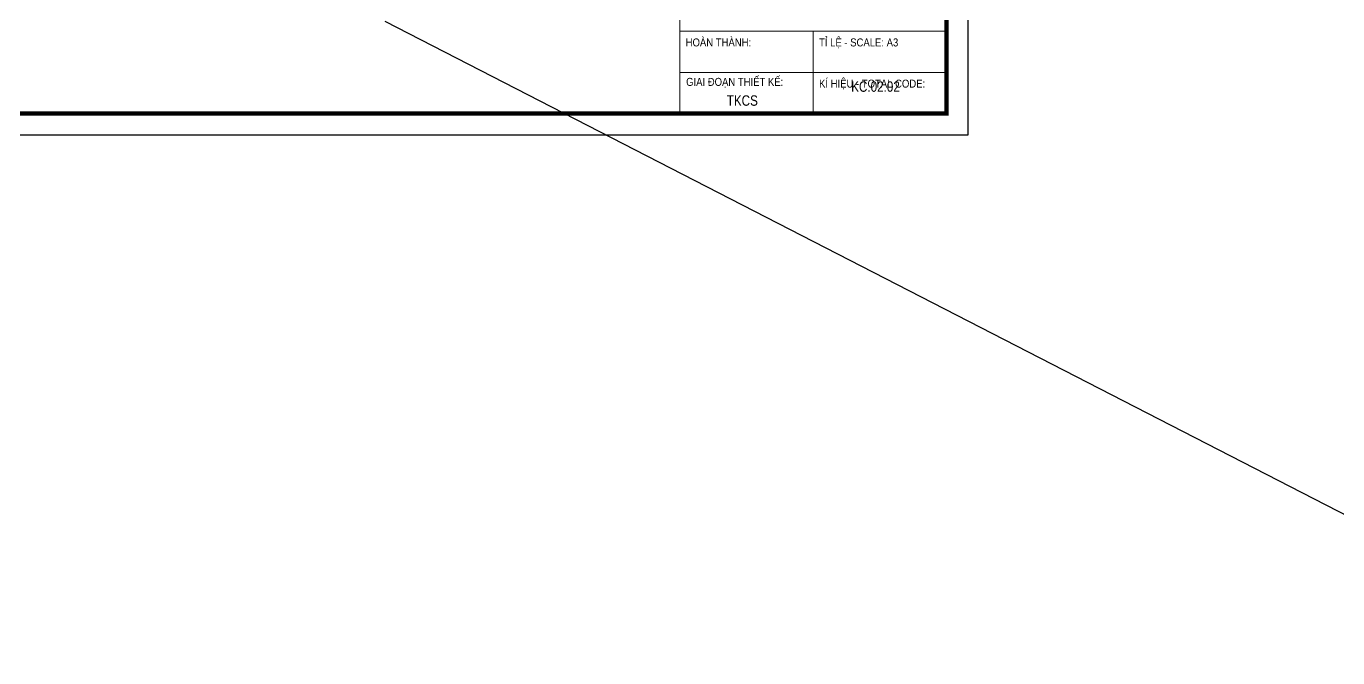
# Model space of a CAD drawing. Header units: millimetres. Extents: x -121190 to 167528, y -50070 to 22631.
# Drawn here: x 15790 to 63694, y -47013 to -23956 of the extents above; entities that cross this region are included whole.
import ezdxf
from ezdxf.enums import TextEntityAlignment as Align

# ---------------------------------------------------------------- set-up
doc = ezdxf.new("R2010")
doc.units = ezdxf.units.MM
doc.header["$MEASUREMENT"] = 0
doc.layers.get('DEFPOINTS').update_dxf_attribs({"color": 87})
doc.layers.add('06.TEXT', color=2, linetype='Continuous')
for name, color, linetype, lineweight in [('KHUNGTEN', 7, 'Continuous', 20), ('Xref khung ten  A3 TKCS$0$A-KY HIEU', 34, 'Continuous', 20), ('Xref khung ten  A3 TKCS$0$A-TEXT', 9, 'Continuous', 18)]:
    doc.layers.add(name, color=color, linetype=linetype, lineweight=lineweight)
doc.styles.add('ARIAL', font='arial.ttf', dxfattribs={"width": 0.6})
doc.styles.add('Xref khung ten  A3 TKCS$0$A1-arial', font='arial.ttf', dxfattribs={"width": 0.8})
doc.styles.add('Xref khung ten  A3 TKCS$0$ARIAL', font='arial.ttf')

# ---------------------------------------------------------------- blocks, each defined once
blk = doc.blocks.new('Xref khung ten  A3 TKCS')
at = {"layer": 'DEFPOINTS', "color": 125}
blk.add_lwpolyline([(-57730.37, -13938.76), (-57310.37, -13938.76), (-57310.37, -13641.76), (-57730.37, -13641.76)], close=True, dxfattribs=at)
at = {"layer": 'Xref khung ten  A3 TKCS$0$A-KY HIEU', "color": 0}
for p, q in [((-57376.7, -13646.66), (-57376.7, -13933.85)), ((-57376.7, -13914.93), (-57315.38, -13914.93)), ((-57346.04, -13914.93), (-57346.04, -13933.85)), ((-57376.7, -13924.39), (-57315.38, -13924.39))]:
    blk.add_line(p, q, dxfattribs=at)
at = {"layer": 'Xref khung ten  A3 TKCS$0$A-KY HIEU', "color": 0, "const_width": 1.02}
blk.add_lwpolyline([(-57716.02, -13933.85), (-57716.02, -13646.66), (-57315.38, -13646.66), (-57315.38, -13933.85)], close=True, dxfattribs=at)
at = {"layer": 'Xref khung ten  A3 TKCS$0$A-TEXT', "style": 'Xref khung ten  A3 TKCS$0$ARIAL', "width": 0.85}
for s, p in [('HOÀN THÀNH:', (-57375.34, -13918.43)), ('TỈ LỆ - SCALE: A3', (-57344.68, -13918.43)), ('KÍ HIỆU - TOTAL CODE:', (-57344.68, -13927.9))]:
    blk.add_text(s, height=1.8397, dxfattribs=at).set_placement(p)
blk.add_text('GIAI ĐOẠN THIẾT KẾ:', height=1.8397, dxfattribs=at).set_placement((-57375.24, -13926.58), align=Align.MIDDLE_LEFT)
at = {"layer": 'Xref khung ten  A3 TKCS$0$A-TEXT', "color": 6, "style": 'Xref khung ten  A3 TKCS$0$A1-arial', "width": 0.8}
blk.add_text('TKCS', height=2.4, dxfattribs=at).set_placement((-57365.9, -13932.07))

msp = doc.modelspace()

# ---------------------------------------------------------------- linework, layer by layer
at = {"layer": 'DEFPOINTS', "color": 6}
msp.add_lwpolyline([(28885.4, -23775.1), (74132.3, -47013.4), (93609.6, -6307.8)], dxfattribs=at)

# ---------------------------------------------------------------- block references
at = {"layer": 'KHUNGTEN', "xscale": 158.87156525576, "yscale": 158.87156525576, "zscale": 158.87156525576}
msp.add_blockref('Xref khung ten  A3 TKCS', (9155187.1, 2186550), dxfattribs=at)

# ---------------------------------------------------------------- texts
at = {"layer": '06.TEXT', "color": 4, "style": 'ARIAL', "width": 0.8}
msp.add_text('KC.02.02', height=381.29, dxfattribs=at).set_placement((45920.8, -26349.7))

doc.saveas('drawing.dxf')
